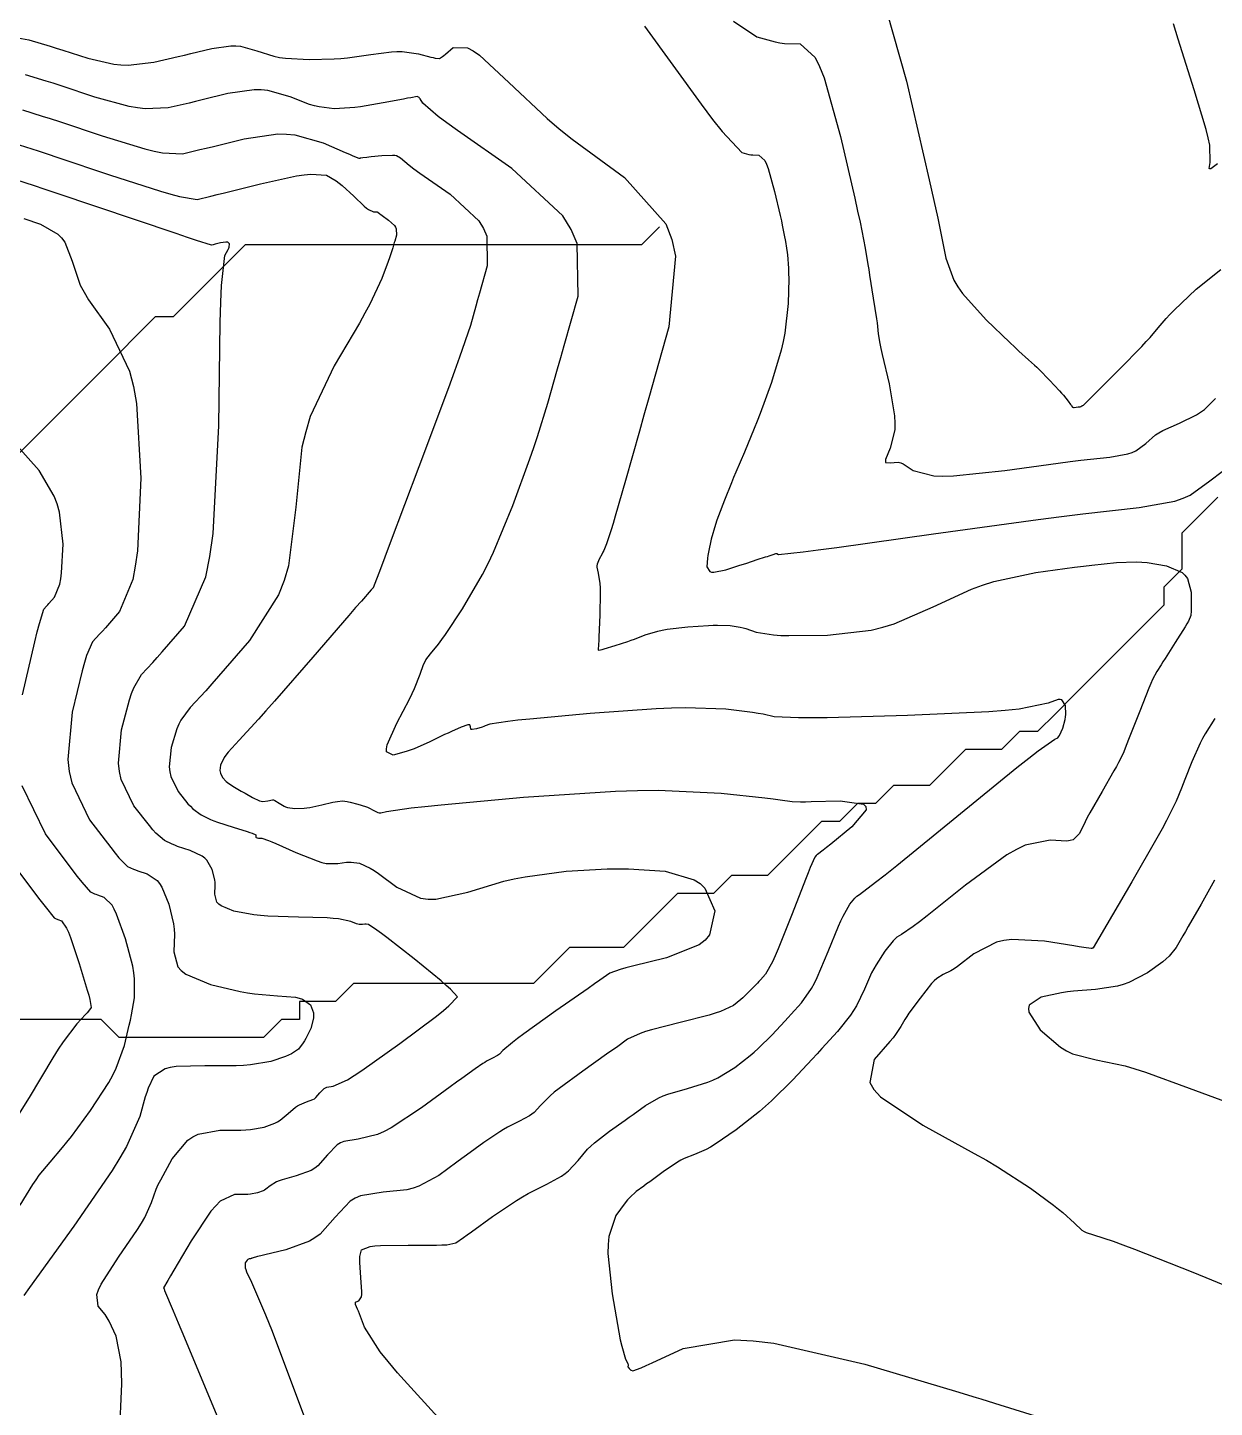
# Model space of a CAD drawing. Header units: metres. Extents: x 837475 to 838479, y 1189012 to 1191015.
# Drawn here: x 837900.9 to 837966.8, y 1190374.5 to 1190451.1 of the extents above; entities that cross this region are included whole.
import ezdxf

# ---------------------------------------------------------------- set-up
doc = ezdxf.new("R2010")
doc.units = ezdxf.units.M
doc.header["$LTSCALE"] = 0.3
for name, color, linetype in [('COTAS 10', 1, 'Continuous'), ('COTAS INT', 252, 'Continuous'), ('DRENAJE', 5, 'Continuous')]:
    doc.layers.add(name, color=color, linetype=linetype)

msp = doc.modelspace()

# ---------------------------------------------------------------- linework, layer by layer
at = {"layer": 'COTAS 10'}
for points, elevation in [([(837899.947, 1190450.577), (837900.957, 1190450.376), (837902.134, 1190450.036), (837902.484, 1190449.929), (837902.843, 1190449.816), (837904.228, 1190449.362), (837905.673, 1190449.03), (837906.07, 1190448.994), (837906.467, 1190448.983), (837907.891, 1190449.142), (837909.248, 1190449.453), (837909.602, 1190449.536), (837909.947, 1190449.618), (837911.115, 1190449.903), (837912.17, 1190450.052), (837912.444, 1190450.048), (837912.711, 1190450.025), (837913.607, 1190449.775), (837914.566, 1190449.47), (837914.873, 1190449.412), (837915.197, 1190449.364), (837916.515, 1190449.284), (837917.912, 1190449.325), (837918.286, 1190449.353), (837918.654, 1190449.388), (837919.936, 1190449.577), (837921.099, 1190449.723), (837921.393, 1190449.733), (837921.674, 1190449.728), (837922.586, 1190449.599), (837923.269, 1190449.428), (837923.406, 1190449.397), (837923.521, 1190449.374), (837923.747, 1190449.352), (837923.914, 1190449.461), (837923.991, 1190449.521), (837924.082, 1190449.595), (837924.52, 1190449.967), (837925.312, 1190449.947), (837925.625, 1190449.773), (837925.979, 1190449.526), (837927.597, 1190448.024), (837929.729, 1190446.012), (837930.407, 1190445.442), (837931.122, 1190444.868), (837934.022, 1190442.749), (837936.315, 1190440.169), (837936.648, 1190439.304), (837936.85, 1190438.373), (837936.487, 1190434.467), (837935.377, 1190430.522), (837935.107, 1190429.566), (837934.854, 1190428.67), (837934.078, 1190425.928), (837933.51, 1190423.957), (837933.388, 1190423.546), (837933.283, 1190423.194), (837933.031, 1190422.413), (837932.876, 1190422.041), (837932.831, 1190421.947), (837932.785, 1190421.857), (837932.615, 1190421.567), (837932.501, 1190421.286), (837932.49, 1190421.202), (837932.489, 1190421.116), (837932.562, 1190420.783), (837932.658, 1190420.214), (837932.671, 1190419.978), (837932.678, 1190419.709), (837932.656, 1190418.454), (837932.606, 1190417.261), (837932.595, 1190417.03), (837932.586, 1190416.843), (837932.565, 1190416.525), (837932.701, 1190416.541), (837932.792, 1190416.564), (837932.905, 1190416.595), (837933.504, 1190416.773), (837934.215, 1190417.005), (837934.399, 1190417.07), (837934.577, 1190417.134), (837935.175, 1190417.369), (837935.879, 1190417.58), (837936.124, 1190417.63), (837936.391, 1190417.677), (837937.537, 1190417.815), (837938.682, 1190417.895), (837938.948, 1190417.906), (837939.191, 1190417.911), (837939.888, 1190417.885), (837940.447, 1190417.794), (837940.604, 1190417.757), (837940.761, 1190417.716), (837941.338, 1190417.525), (837942.298, 1190417.363), (837942.698, 1190417.339), (837943.155, 1190417.324), (837945.289, 1190417.346), (837947.716, 1190417.637), (837948.358, 1190417.792), (837948.987, 1190417.978), (837951.151, 1190418.919), (837953.291, 1190419.911), (837953.905, 1190420.13), (837954.528, 1190420.324), (837956.857, 1190420.822), (837958.997, 1190421.116), (837959.501, 1190421.18), (837959.966, 1190421.238), (837961.329, 1190421.385), (837962.432, 1190421.418), (837962.735, 1190421.403), (837963.036, 1190421.377), (837964.114, 1190421.197), (837964.975, 1190420.821), (837965.14, 1190420.672), (837965.273, 1190420.503), (837965.486, 1190419.73), (837965.487, 1190418.984), (837965.486, 1190418.831), (837965.484, 1190418.703), (837965.473, 1190418.434), (837965.33, 1190418.136), (837965.246, 1190417.988), (837965.141, 1190417.811), (837964.602, 1190416.938), (837964.039, 1190416.05), (837963.919, 1190415.864), (837963.816, 1190415.704), (837963.573, 1190415.342), (837963.343, 1190414.886), (837963.247, 1190414.667), (837963.137, 1190414.407), (837962.625, 1190413.133), (837962.117, 1190411.838), (837962.009, 1190411.566), (837961.916, 1190411.33), (837961.7, 1190410.789), (837961.447, 1190410.283), (837961.331, 1190410.07), (837961.194, 1190409.825), (837960.534, 1190408.677), (837959.862, 1190407.494), (837959.718, 1190407.228), (837959.592, 1190406.988), (837959.291, 1190406.344), (837958.93, 1190405.999), (837958.766, 1190405.949), (837958.575, 1190405.918), (837957.656, 1190405.968), (837956.266, 1190405.695), (837955.778, 1190405.461), (837955.245, 1190405.157), (837952.947, 1190403.484), (837950.827, 1190401.772), (837950.405, 1190401.444), (837950.056, 1190401.178), (837949.394, 1190400.743), (837949.138, 1190400.586), (837949.044, 1190400.496), (837948.94, 1190400.386), (837948.482, 1190399.817), (837947.991, 1190399.068), (837947.866, 1190398.844), (837947.746, 1190398.612), (837947.352, 1190397.714), (837946.901, 1190396.778), (837946.745, 1190396.522), (837946.576, 1190396.268), (837945.854, 1190395.365), (837944.98, 1190394.41), (837944.715, 1190394.123), (837944.441, 1190393.827), (837943.367, 1190392.679), (837942.193, 1190391.518), (837941.855, 1190391.213), (837941.511, 1190390.916), (837940.223, 1190389.907), (837939.062, 1190389.111), (837938.798, 1190388.95), (837938.559, 1190388.814), (837937.906, 1190388.535), (837937.343, 1190388.319), (837937.161, 1190388.223), (837936.968, 1190388.112), (837936.179, 1190387.578), (837935.425, 1190387.024), (837935.254, 1190386.899), (837935.1, 1190386.787), (837934.679, 1190386.486), (837934.313, 1190386.147), (837934.193, 1190386.011), (837934.065, 1190385.857), (837933.535, 1190385.148), (837933.149, 1190383.978), (837933.112, 1190383.533), (837933.106, 1190383.036), (837933.335, 1190380.804), (837933.708, 1190378.683), (837933.793, 1190378.256), (837933.869, 1190377.898), (837934.077, 1190377.184), (837934.193, 1190376.969), (837934.212, 1190376.925), (837934.225, 1190376.888), (837934.224, 1190376.814), (837934.209, 1190376.773), (837934.213, 1190376.758), (837934.221, 1190376.741), (837934.279, 1190376.665), (837934.36, 1190376.591), (837934.382, 1190376.575), (837934.403, 1190376.561), (837934.48, 1190376.525), (837934.957, 1190376.704), (837935.231, 1190376.824), (837935.566, 1190376.975), (837937.288, 1190377.778), (837940.125, 1190378.252), (837941.163, 1190378.197), (837942.31, 1190378.061), (837947.364, 1190376.893), (837952.406, 1190375.397), (837953.545, 1190375.054), (837953.798, 1190374.978), (837954.574, 1190374.742), (837957.364, 1190373.87)], 1690), ([(837900.679, 1190440.466), (837901.612, 1190440.152), (837902.575, 1190439.602), (837902.778, 1190439.392), (837902.954, 1190439.157), (837903.359, 1190438.098), (837903.814, 1190436.776), (837904.021, 1190436.375), (837904.263, 1190435.958), (837905.431, 1190434.327), (837906.549, 1190432.006), (837906.76, 1190431.155), (837906.929, 1190430.213), (837907.181, 1190426.059), (837906.983, 1190422.038), (837906.867, 1190421.18), (837906.725, 1190420.434), (837905.991, 1190418.662), (837905.211, 1190417.766), (837905.04, 1190417.572), (837904.888, 1190417.402), (837904.499, 1190416.98), (837904.165, 1190416.217), (837904.047, 1190415.831), (837903.917, 1190415.369), (837903.359, 1190413.07), (837903.125, 1190410.456), (837903.2, 1190409.795), (837903.336, 1190409.162), (837904.334, 1190407.104), (837905.505, 1190405.565), (837905.75, 1190405.258), (837905.962, 1190405.004), (837906.442, 1190404.52), (837906.766, 1190404.367), (837906.879, 1190404.322), (837907.002, 1190404.277), (837907.53, 1190404.102), (837908.076, 1190403.734), (837908.211, 1190403.567), (837908.338, 1190403.371), (837908.738, 1190402.427), (837908.993, 1190401.336), (837909.029, 1190401.047), (837909.05, 1190400.763), (837909.001, 1190399.788), (837909.225, 1190398.939), (837909.418, 1190398.736), (837909.669, 1190398.546), (837911.046, 1190397.973), (837912.681, 1190397.582), (837913.093, 1190397.506), (837913.487, 1190397.446), (837914.765, 1190397.345), (837915.753, 1190397.262), (837915.965, 1190397.212), (837916.15, 1190397.151), (837916.595, 1190396.831), (837916.76, 1190396.39), (837916.769, 1190396.252), (837916.762, 1190396.107), (837916.604, 1190395.528), (837916.341, 1190394.973), (837916.268, 1190394.843), (837916.195, 1190394.725), (837915.931, 1190394.384), (837915.533, 1190394.114), (837915.376, 1190394.04), (837915.199, 1190393.966), (837914.388, 1190393.7), (837913.254, 1190393.502), (837912.872, 1190393.47), (837912.462, 1190393.448), (837910.736, 1190393.454), (837909.135, 1190393.409), (837908.802, 1190393.355), (837908.518, 1190393.283), (837907.894, 1190392.874), (837907.586, 1190392.212), (837907.502, 1190391.981), (837907.418, 1190391.729), (837907.119, 1190390.646), (837906.377, 1190388.97), (837906.014, 1190388.345), (837905.582, 1190387.65), (837903.453, 1190384.556), (837901.387, 1190381.697), (837900.995, 1190381.149), (837900.68, 1190380.708)], 1680)]:
    msp.add_lwpolyline(points, dxfattribs=dict(at, elevation=elevation))
at = {"layer": 'COTAS INT'}
for points, elevation in [([(837948.205, 1190453.318), (837949.684, 1190448.083), (837950.942, 1190442.608), (837951.197, 1190441.464), (837951.413, 1190440.482), (837951.857, 1190438.277), (837952.311, 1190437.051), (837952.533, 1190436.686), (837952.797, 1190436.309), (837954.097, 1190434.854), (837955.415, 1190433.584), (837955.689, 1190433.323), (837955.925, 1190433.103), (837956.448, 1190432.635), (837956.791, 1190432.334), (837956.913, 1190432.218), (837957.045, 1190432.088), (837957.62, 1190431.502), (837958.173, 1190430.911), (837958.293, 1190430.778), (837958.397, 1190430.659), (837958.651, 1190430.34), (837958.785, 1190430.148), (837958.813, 1190430.109), (837958.838, 1190430.076), (837958.894, 1190430.01), (837958.945, 1190429.992), (837958.966, 1190429.99), (837958.99, 1190429.99), (837959.102, 1190429.999), (837959.215, 1190430.015), (837959.241, 1190430.018), (837959.264, 1190430.021), (837959.325, 1190430.028), (837959.364, 1190430.035), (837959.373, 1190430.038), (837959.381, 1190430.041), (837959.402, 1190430.057), (837959.423, 1190430.075), (837959.43, 1190430.08), (837959.439, 1190430.085), (837959.474, 1190430.101), (837959.512, 1190430.119), (837959.521, 1190430.125), (837959.53, 1190430.132), (837959.557, 1190430.16), (837959.87, 1190430.478), (837960.058, 1190430.668), (837961.499, 1190432.109), (837962.739, 1190433.371), (837962.992, 1190433.638), (837963.206, 1190433.869), (837963.651, 1190434.406), (837964.088, 1190434.92), (837964.297, 1190435.136), (837964.544, 1190435.384), (837965.755, 1190436.549), (837967.121, 1190437.631)], 1696), ([(837935.135, 1190451.138), (837938.281, 1190446.809), (837938.918, 1190445.971), (837939.452, 1190445.29), (837940.536, 1190444.133), (837940.936, 1190444.027), (837941.04, 1190444.008), (837941.141, 1190443.994), (837941.48, 1190443.981), (837941.81, 1190443.684), (837941.905, 1190443.49), (837942.001, 1190443.248), (837942.361, 1190441.971), (837942.669, 1190440.63), (837942.732, 1190440.348), (837942.785, 1190440.103), (837942.897, 1190439.542), (837942.954, 1190439.186), (837942.973, 1190439.071), (837942.992, 1190438.95), (837943.073, 1190438.454), (837943.132, 1190437.709), (837943.138, 1190437.431), (837943.139, 1190437.121), (837943.108, 1190435.745), (837942.929, 1190434.113), (837942.837, 1190433.642), (837942.728, 1190433.164), (837942.183, 1190431.371), (837941.55, 1190429.657), (837941.385, 1190429.229), (837941.225, 1190428.82), (837940.687, 1190427.512), (837940.207, 1190426.387), (837940.084, 1190426.094), (837939.965, 1190425.809), (837939.571, 1190424.849), (837939.237, 1190423.963), (837939.156, 1190423.725), (837939.079, 1190423.49), (837938.844, 1190422.669), (837938.681, 1190421.948), (837938.651, 1190421.776), (837938.626, 1190421.617), (837938.591, 1190421.143), (837938.758, 1190420.878), (837938.862, 1190420.851), (837938.99, 1190420.843), (837939.658, 1190420.983), (837940.43, 1190421.232), (837940.623, 1190421.294), (837940.808, 1190421.353), (837941.399, 1190421.541), (837941.858, 1190421.689), (837941.96, 1190421.722), (837942.049, 1190421.752), (837942.28, 1190421.835), (837942.42, 1190421.873), (837942.454, 1190421.875), (837942.484, 1190421.873), (837942.575, 1190421.835), (837943.94, 1190421.971), (837944.774, 1190422.079), (837945.806, 1190422.217), (837951.182, 1190422.967), (837956.989, 1190423.771), (837958.293, 1190423.942), (837959.465, 1190424.091), (837962.599, 1190424.442), (837964.584, 1190424.795), (837965.032, 1190424.944), (837965.436, 1190425.116), (837966.526, 1190425.923), (837967.197, 1190426.429)], 1692), ([(837940.077, 1190451.422), (837941.367, 1190450.541), (837942.387, 1190450.27), (837942.652, 1190450.222), (837942.909, 1190450.186), (837943.774, 1190450.153), (837944.615, 1190449.394), (837944.857, 1190448.9), (837945.103, 1190448.283), (837946.023, 1190445.027), (837946.807, 1190441.607), (837946.968, 1190440.886), (837947.104, 1190440.264), (837947.389, 1190438.831), (837947.534, 1190437.924), (837947.581, 1190437.632), (837947.631, 1190437.322), (837947.837, 1190436.056), (837948.016, 1190434.911), (837948.05, 1190434.677), (837948.077, 1190434.479), (837948.115, 1190434.065), (837948.203, 1190433.53), (837948.26, 1190433.257), (837948.332, 1190432.928), (837948.713, 1190431.289), (837949.011, 1190429.527), (837949.032, 1190429.122), (837949.026, 1190428.753), (837948.778, 1190427.718), (837948.52, 1190427.106), (837948.507, 1190427.003), (837948.519, 1190426.93), (837948.773, 1190426.906), (837949.224, 1190426.943), (837949.36, 1190426.908), (837949.502, 1190426.853), (837950.054, 1190426.492), (837951.191, 1190426.192), (837951.7, 1190426.177), (837952.294, 1190426.19), (837955.142, 1190426.483), (837958.102, 1190426.893), (837958.767, 1190426.98), (837959.364, 1190427.056), (837960.962, 1190427.235), (837961.974, 1190427.415), (837962.203, 1190427.491), (837962.408, 1190427.579), (837962.964, 1190427.99), (837963.499, 1190428.459), (837963.692, 1190428.583), (837963.905, 1190428.704), (837964.833, 1190429.119), (837965.782, 1190429.571), (837966.008, 1190429.715), (837966.218, 1190429.868), (837966.84, 1190430.486)], 1694), ([(837966.945, 1190443.512), (837966.569, 1190443.229), (837966.514, 1190443.221), (837966.479, 1190443.245), (837966.532, 1190443.586), (837966.513, 1190444.533), (837966.434, 1190444.938), (837966.323, 1190445.405), (837965.654, 1190447.606), (837964.757, 1190450.417), (837964.502, 1190451.269)], 1698), ([(837924.031, 1190373.555), (837921.428, 1190376.421), (837920.904, 1190377.044), (837920.464, 1190377.593), (837919.584, 1190378.957), (837919.311, 1190379.686), (837919.253, 1190379.834), (837919.204, 1190379.959), (837919.092, 1190380.217), (837919.083, 1190380.311), (837919.099, 1190380.333), (837919.123, 1190380.353), (837919.277, 1190380.411), (837919.419, 1190380.639), (837919.436, 1190380.767), (837919.444, 1190380.922), (837919.39, 1190381.718), (837919.324, 1190382.548), (837919.324, 1190382.726), (837919.331, 1190382.881), (837919.423, 1190383.254), (837919.908, 1190383.429), (837920.164, 1190383.46), (837920.472, 1190383.483), (837922.023, 1190383.503), (837923.581, 1190383.504), (837923.893, 1190383.515), (837924.154, 1190383.531), (837924.664, 1190383.628), (837925.083, 1190383.93), (837925.286, 1190384.075), (837925.526, 1190384.247), (837926.705, 1190385.09), (837928.031, 1190385.986), (837928.364, 1190386.192), (837928.682, 1190386.378), (837929.706, 1190386.898), (837930.536, 1190387.34), (837930.732, 1190387.478), (837930.913, 1190387.622), (837931.445, 1190388.197), (837931.978, 1190388.823), (837932.16, 1190388.999), (837932.357, 1190389.176), (837933.193, 1190389.824), (837934.066, 1190390.441), (837934.287, 1190390.599), (837934.499, 1190390.752), (837935.189, 1190391.254), (837935.929, 1190391.682), (837936.173, 1190391.787), (837936.433, 1190391.887), (837937.514, 1190392.199), (837938.642, 1190392.544), (837938.932, 1190392.664), (837939.213, 1190392.795), (837940.147, 1190393.357), (837940.994, 1190394.022), (837941.221, 1190394.217), (837941.443, 1190394.418), (837942.216, 1190395.182), (837942.923, 1190395.938), (837943.103, 1190396.132), (837943.278, 1190396.321), (837943.853, 1190396.949), (837944.404, 1190397.744), (837944.564, 1190398.037), (837944.727, 1190398.361), (837945.338, 1190399.797), (837945.905, 1190401.199), (837946.04, 1190401.502), (837946.165, 1190401.768), (837946.535, 1190402.42), (837946.804, 1190402.754), (837946.865, 1190402.819), (837946.92, 1190402.872), (837947.071, 1190402.964), (837947.968, 1190403.637), (837948.494, 1190404.055), (837949.14, 1190404.575), (837952.473, 1190407.292), (837955.814, 1190410.002), (837956.464, 1190410.517), (837956.994, 1190410.93), (837957.919, 1190411.571), (837958.076, 1190411.651), (837958.122, 1190411.709), (837958.17, 1190411.783), (837958.355, 1190412.182), (837958.495, 1190412.68), (837958.515, 1190412.817), (837958.526, 1190412.953), (837958.499, 1190413.44), (837958.304, 1190413.756), (837958.209, 1190413.784), (837958.096, 1190413.787), (837957.543, 1190413.584), (837955.939, 1190413.252), (837955.164, 1190413.174), (837954.245, 1190413.101), (837949.732, 1190412.886), (837945.282, 1190412.769), (837944.404, 1190412.758), (837943.679, 1190412.756), (837942.337, 1190412.826), (837941.715, 1190412.969), (837941.445, 1190413.012), (837941.131, 1190413.057), (837939.643, 1190413.237), (837937.415, 1190413.318), (837936.635, 1190413.303), (837935.784, 1190413.27), (837932.124, 1190413.013), (837928.762, 1190412.699), (837928.1, 1190412.63), (837927.553, 1190412.569), (837926.549, 1190412.414), (837926.287, 1190412.312), (837926.209, 1190412.283), (837926.128, 1190412.255), (837925.816, 1190412.153), (837925.565, 1190412.109), (837925.522, 1190412.116), (837925.491, 1190412.133), (837925.476, 1190412.263), (837925.435, 1190412.376), (837925.387, 1190412.38), (837925.323, 1190412.373), (837924.963, 1190412.252), (837924.413, 1190412.007), (837924.23, 1190411.922), (837924.033, 1190411.83), (837923.213, 1190411.434), (837922.352, 1190411.049), (837922.129, 1190410.964), (837921.913, 1190410.887), (837921.191, 1190410.69), (837920.808, 1190410.877), (837920.807, 1190411.044), (837920.85, 1190411.261), (837921.385, 1190412.46), (837922.088, 1190413.805), (837922.237, 1190414.115), (837922.368, 1190414.397), (837922.675, 1190415.187), (837922.875, 1190415.732), (837922.937, 1190415.859), (837923.002, 1190415.975), (837923.26, 1190416.31), (837923.702, 1190416.855), (837923.882, 1190417.105), (837924.088, 1190417.396), (837925.041, 1190418.805), (837926.147, 1190420.713), (837926.45, 1190421.319), (837926.75, 1190421.959), (837927.823, 1190424.552), (837928.768, 1190427.135), (837928.988, 1190427.768), (837929.191, 1190428.366), (837929.772, 1190430.232), (837930.312, 1190432.135), (837930.487, 1190432.757), (837930.674, 1190433.42), (837931.445, 1190436.159), (837931.397, 1190439.076), (837931.068, 1190439.851), (837930.602, 1190440.613), (837927.779, 1190443.246), (837924.759, 1190445.347), (837924.17, 1190445.774), (837923.686, 1190446.133), (837922.831, 1190446.867), (837922.686, 1190447.102), (837922.651, 1190447.147), (837922.617, 1190447.182), (837922.515, 1190447.232), (837922.172, 1190447.174), (837921.987, 1190447.14), (837921.763, 1190447.099), (837920.627, 1190446.885), (837919.363, 1190446.674), (837919.057, 1190446.634), (837918.771, 1190446.602), (837917.899, 1190446.553), (837917.071, 1190446.658), (837916.812, 1190446.723), (837916.541, 1190446.804), (837915.456, 1190447.224), (837914.218, 1190447.568), (837913.851, 1190447.601), (837913.472, 1190447.607), (837912.013, 1190447.401), (837910.573, 1190447.045), (837910.207, 1190446.957), (837909.853, 1190446.872), (837908.693, 1190446.604), (837907.418, 1190446.55), (837906.993, 1190446.602), (837906.536, 1190446.681), (837904.628, 1190447.208), (837902.752, 1190447.831), (837902.317, 1190447.97), (837901.917, 1190448.096), (837900.778, 1190448.435)], 1688), ([(837900.599, 1190446.493), (837901.701, 1190446.157), (837902.15, 1190446.012), (837902.661, 1190445.845), (837905.028, 1190445.054), (837907.4, 1190444.333), (837907.915, 1190444.209), (837908.369, 1190444.118), (837909.494, 1190444.065), (837910.459, 1190444.292), (837910.811, 1190444.377), (837911.2, 1190444.473), (837912.912, 1190444.898), (837914.773, 1190445.161), (837915.257, 1190445.154), (837915.726, 1190445.112), (837917.306, 1190444.673), (837918.515, 1190444.137), (837918.751, 1190444.035), (837918.944, 1190443.953), (837919.282, 1190443.822), (837919.351, 1190443.826), (837919.373, 1190443.828), (837919.397, 1190443.832), (837919.496, 1190443.848), (837919.724, 1190443.878), (837919.83, 1190443.89), (837919.954, 1190443.903), (837920.553, 1190443.963), (837921.148, 1190443.987), (837921.269, 1190443.978), (837921.372, 1190443.961), (837921.584, 1190443.842), (837922.062, 1190443.431), (837922.333, 1190443.23), (837922.663, 1190442.992), (837924.352, 1190441.816), (837925.932, 1190440.343), (837926.192, 1190439.917), (837926.376, 1190439.483), (837926.403, 1190437.851), (837925.972, 1190436.319), (837925.867, 1190435.948), (837925.769, 1190435.6), (837925.467, 1190434.535), (837924.872, 1190432.776), (837924.588, 1190431.99), (837924.254, 1190431.075), (837922.616, 1190426.691), (837921.025, 1190422.481), (837920.72, 1190421.675), (837920.474, 1190421.026), (837920.074, 1190419.982), (837920.047, 1190419.948), (837920.035, 1190419.936), (837920.022, 1190419.922), (837919.959, 1190419.859), (837919.417, 1190419.243), (837919.101, 1190418.88), (837918.714, 1190418.434), (837916.717, 1190416.127), (837914.592, 1190413.686), (837914.122, 1190413.156), (837913.705, 1190412.688), (837912.63, 1190411.523), (837912.023, 1190410.853), (837911.901, 1190410.697), (837911.799, 1190410.554), (837911.596, 1190410.145), (837911.568, 1190409.841), (837911.577, 1190409.764), (837911.593, 1190409.69), (837911.709, 1190409.451), (837911.91, 1190409.236), (837911.979, 1190409.177), (837912.054, 1190409.119), (837912.375, 1190408.914), (837912.747, 1190408.702), (837912.855, 1190408.641), (837912.964, 1190408.578), (837913.376, 1190408.338), (837913.767, 1190408.16), (837913.862, 1190408.136), (837913.952, 1190408.123), (837914.234, 1190408.166), (837914.477, 1190408.215), (837914.544, 1190408.205), (837914.61, 1190408.186), (837914.846, 1190408.033), (837915.123, 1190407.854), (837915.215, 1190407.818), (837915.313, 1190407.787), (837915.726, 1190407.727), (837916.233, 1190407.744), (837916.391, 1190407.764), (837916.557, 1190407.79), (837917.222, 1190407.934), (837917.834, 1190408.081), (837917.967, 1190408.107), (837918.084, 1190408.128), (837918.375, 1190408.153), (837918.62, 1190408.119), (837918.707, 1190408.102), (837918.804, 1190408.081), (837919.225, 1190407.982), (837919.65, 1190407.852), (837919.75, 1190407.813), (837919.841, 1190407.773), (837920.103, 1190407.615), (837920.34, 1190407.506), (837920.414, 1190407.497), (837920.493, 1190407.495), (837920.812, 1190407.565), (837922.189, 1190407.764), (837922.935, 1190407.845), (837923.839, 1190407.937), (837928.421, 1190408.363), (837933.52, 1190408.701), (837934.749, 1190408.738), (837935.9, 1190408.75), (837939.397, 1190408.588), (837941.816, 1190408.321), (837942.286, 1190408.267), (837942.67, 1190408.221), (837943.336, 1190408.127), (837943.804, 1190408.108), (837944.064, 1190408.11), (837944.38, 1190408.115), (837945.989, 1190408.16), (837947.293, 1190407.977), (837947.416, 1190407.84), (837947.436, 1190407.664), (837946.651, 1190406.716), (837945.473, 1190405.755), (837945.245, 1190405.571), (837945.06, 1190405.423), (837944.747, 1190405.186), (837944.702, 1190405.158), (837944.686, 1190405.143), (837944.668, 1190405.123), (837944.588, 1190405.024), (837944.338, 1190404.467), (837944.213, 1190404.159), (837944.064, 1190403.785), (837943.324, 1190401.881), (837942.552, 1190399.945), (837942.383, 1190399.551), (837942.233, 1190399.219), (837941.851, 1190398.534), (837941.575, 1190398.232), (837941.491, 1190398.142), (837941.404, 1190398.048), (837941.065, 1190397.685), (837940.693, 1190397.318), (837940.586, 1190397.221), (837940.478, 1190397.127), (837940.07, 1190396.808), (837939.363, 1190396.478), (837939.066, 1190396.378), (837938.724, 1190396.273), (837937.122, 1190395.863), (837935.524, 1190395.454), (837935.184, 1190395.351), (837934.89, 1190395.252), (837934.199, 1190394.93), (837933.574, 1190394.479), (837933.321, 1190394.3), (837933.033, 1190394.096), (837931.706, 1190393.162), (837930.401, 1190392.205), (837930.127, 1190391.987), (837929.891, 1190391.79), (837929.355, 1190391.247), (837929.004, 1190390.867), (837928.884, 1190390.771), (837928.754, 1190390.68), (837928.205, 1190390.388), (837927.527, 1190390.044), (837927.317, 1190389.92), (837927.097, 1190389.785), (837926.219, 1190389.192), (837925.261, 1190388.503), (837924.991, 1190388.307), (837924.717, 1190388.109), (837923.71, 1190387.374), (837922.616, 1190386.775), (837922.287, 1190386.662), (837921.948, 1190386.573), (837920.63, 1190386.444), (837919.377, 1190386.246), (837919.078, 1190386.113), (837918.8, 1190385.947), (837917.969, 1190385.067), (837917.126, 1190384.117), (837916.841, 1190383.907), (837916.532, 1190383.72), (837915.23, 1190383.238), (837914.06, 1190382.968), (837913.835, 1190382.915), (837913.654, 1190382.871), (837913.355, 1190382.791), (837913.335, 1190382.774), (837913.328, 1190382.77), (837913.321, 1190382.767), (837913.295, 1190382.757), (837913.26, 1190382.75), (837913.248, 1190382.749), (837913.183, 1190382.749), (837913.115, 1190382.716), (837913.093, 1190382.695), (837913.07, 1190382.668), (837912.974, 1190382.526), (837912.965, 1190382.255), (837912.995, 1190382.146), (837913.04, 1190382.022), (837913.324, 1190381.454), (837914.102, 1190379.636), (837914.46, 1190378.725), (837914.879, 1190377.635), (837916.903, 1190372.227)], 1686), ([(837900.42, 1190444.552), (837901.484, 1190444.218), (837901.983, 1190444.054), (837902.57, 1190443.86), (837905.428, 1190442.9), (837908.264, 1190441.984), (837908.838, 1190441.816), (837909.32, 1190441.686), (837910.296, 1190441.527), (837911.065, 1190441.712), (837911.416, 1190441.798), (837911.827, 1190441.9), (837913.811, 1190442.395), (837915.818, 1190442.83), (837916.244, 1190442.894), (837916.614, 1190442.933), (837917.481, 1190442.87), (837918.017, 1190442.555), (837918.178, 1190442.435), (837918.345, 1190442.301), (837918.991, 1190441.701), (837919.575, 1190441.148), (837919.701, 1190441.044), (837919.813, 1190440.961), (837920.088, 1190440.84), (837920.233, 1190440.847), (837920.262, 1190440.845), (837920.287, 1190440.842), (837920.337, 1190440.817), (837920.438, 1190440.729), (837920.496, 1190440.687), (837920.566, 1190440.636), (837920.925, 1190440.386), (837921.261, 1190440.073), (837921.316, 1190439.982), (837921.356, 1190439.89), (837921.361, 1190439.543), (837921.27, 1190439.217), (837921.247, 1190439.139), (837921.226, 1190439.065), (837921.162, 1190438.838), (837921.034, 1190438.46), (837920.973, 1190438.29), (837920.901, 1190438.093), (837920.546, 1190437.144), (837919.881, 1190435.712), (837919.613, 1190435.21), (837919.308, 1190434.662), (837917.904, 1190432.301), (837916.58, 1190429.48), (837916.326, 1190428.641), (837916.121, 1190427.778), (837915.784, 1190424.453), (837915.377, 1190421.196), (837915.128, 1190420.376), (837914.819, 1190419.59), (837913.209, 1190417.049), (837911.489, 1190415.075), (837911.112, 1190414.647), (837910.776, 1190414.271), (837909.92, 1190413.342), (837909.404, 1190412.641), (837909.283, 1190412.409), (837909.172, 1190412.159), (837908.85, 1190411.12), (837908.754, 1190410.046), (837908.785, 1190409.774), (837908.841, 1190409.514), (837909.25, 1190408.669), (837909.793, 1190408.001), (837909.933, 1190407.854), (837910.069, 1190407.722), (837910.52, 1190407.38), (837911.048, 1190407.131), (837911.233, 1190407.058), (837911.433, 1190406.983), (837912.296, 1190406.698), (837913.078, 1190406.451), (837913.228, 1190406.4), (837913.35, 1190406.357), (837913.55, 1190406.266), (837913.559, 1190406.227), (837913.56, 1190406.216), (837913.561, 1190406.206), (837913.559, 1190406.171), (837913.567, 1190406.14), (837913.574, 1190406.133), (837913.583, 1190406.126), (837913.633, 1190406.105), (837913.71, 1190406.091), (837913.736, 1190406.088), (837913.764, 1190406.086), (837913.883, 1190406.082), (837914.254, 1190405.96), (837914.441, 1190405.884), (837914.665, 1190405.789), (837915.778, 1190405.293), (837916.959, 1190404.822), (837917.226, 1190404.744), (837917.467, 1190404.688), (837918.118, 1190404.673), (837918.594, 1190404.756), (837918.725, 1190404.762), (837918.854, 1190404.761), (837919.318, 1190404.694), (837919.915, 1190404.42), (837920.129, 1190404.288), (837920.365, 1190404.132), (837921.391, 1190403.367), (837922.702, 1190402.763), (837923.117, 1190402.708), (837923.554, 1190402.702), (837925.322, 1190403.086), (837927.324, 1190403.693), (837927.909, 1190403.826), (837928.508, 1190403.945), (837930.78, 1190404.251), (837933.059, 1190404.378), (837933.662, 1190404.384), (837934.253, 1190404.378), (837936.284, 1190404.25), (837937.893, 1190403.784), (837938.217, 1190403.565), (837938.49, 1190403.307), (837939.036, 1190402.05), (837938.749, 1190400.73), (837938.497, 1190400.432), (837938.169, 1190400.164), (837936.359, 1190399.441), (837934.477, 1190398.99), (837934.103, 1190398.893), (837933.793, 1190398.809), (837933.208, 1190398.605), (837932.648, 1190398.207), (837932.354, 1190398), (837932, 1190397.751), (837930.22, 1190396.5), (837928.445, 1190395.234), (837928.094, 1190394.976), (837927.804, 1190394.757), (837927.266, 1190394.297), (837927.094, 1190394.111), (837927.035, 1190394.065), (837926.972, 1190394.02), (837926.704, 1190393.877), (837926.373, 1190393.709), (837926.27, 1190393.649), (837926.162, 1190393.583), (837925.734, 1190393.293), (837924.997, 1190392.76), (837924.696, 1190392.54), (837924.352, 1190392.288), (837922.756, 1190391.12), (837921.078, 1190390.018), (837920.682, 1190389.809), (837920.315, 1190389.642), (837919.237, 1190389.384), (837918.44, 1190389.258), (837918.25, 1190389.174), (837918.073, 1190389.068), (837917.544, 1190388.508), (837917.008, 1190387.903), (837916.826, 1190387.77), (837916.63, 1190387.651), (837915.801, 1190387.344), (837915.018, 1190387.132), (837914.85, 1190387.073), (837914.704, 1190387.014), (837914.354, 1190386.799), (837914.119, 1190386.607), (837914.046, 1190386.563), (837913.969, 1190386.522), (837913.659, 1190386.404), (837913.258, 1190386.334), (837913.123, 1190386.323), (837912.978, 1190386.315), (837912.367, 1190386.317), (837911.587, 1190385.939), (837911.335, 1190385.692), (837911.067, 1190385.383), (837909.968, 1190383.751), (837909.003, 1190382.112), (837908.819, 1190381.799), (837908.671, 1190381.547), (837908.439, 1190381.143), (837908.45, 1190381.116), (837908.455, 1190381.102), (837908.462, 1190381.084), (837908.496, 1190380.994), (837908.966, 1190379.862), (837909.248, 1190379.187), (837909.595, 1190378.356), (837911.398, 1190374.051)], 1684), ([(837905.999, 1190372.884), (837906.121, 1190375.819), (837906.11, 1190376.46), (837906.08, 1190377.027), (837905.81, 1190378.457), (837905.415, 1190379.287), (837905.305, 1190379.477), (837905.196, 1190379.649), (837904.801, 1190380.124), (837904.735, 1190380.759), (837904.833, 1190381.033), (837904.981, 1190381.348), (837905.934, 1190382.839), (837906.993, 1190384.379), (837907.208, 1190384.724), (837907.389, 1190385.036), (837907.758, 1190385.869), (837908.026, 1190386.61), (837908.143, 1190386.863), (837908.278, 1190387.136), (837908.921, 1190388.295), (837909.789, 1190389.327), (837910.066, 1190389.519), (837910.359, 1190389.671), (837911.552, 1190389.886), (837912.72, 1190389.882), (837912.998, 1190389.896), (837913.256, 1190389.918), (837914.023, 1190390.052), (837914.616, 1190390.277), (837914.764, 1190390.355), (837914.904, 1190390.441), (837915.353, 1190390.808), (837915.754, 1190391.157), (837915.865, 1190391.232), (837915.975, 1190391.297), (837916.372, 1190391.45), (837916.727, 1190391.582), (837916.811, 1190391.633), (837916.889, 1190391.69), (837917.119, 1190391.949), (837917.345, 1190392.189), (837917.421, 1190392.235), (837917.503, 1190392.271), (837917.845, 1190392.325), (837918.645, 1190392.683), (837919.015, 1190392.912), (837919.45, 1190393.196), (837921.56, 1190394.688), (837923.589, 1190396.215), (837923.974, 1190396.521), (837924.282, 1190396.777), (837924.755, 1190397.28), (837924.368, 1190397.708), (837924.134, 1190397.917), (837923.846, 1190398.164), (837922.346, 1190399.383), (837920.827, 1190400.574), (837920.526, 1190400.804), (837920.277, 1190400.99), (837919.81, 1190401.305), (837919.682, 1190401.323), (837919.645, 1190401.324), (837919.609, 1190401.322), (837919.477, 1190401.299), (837919.296, 1190401.303), (837919.229, 1190401.319), (837919.155, 1190401.341), (837918.826, 1190401.471), (837918.152, 1190401.611), (837917.86, 1190401.639), (837917.523, 1190401.662), (837915.922, 1190401.704), (837914.217, 1190401.762), (837913.814, 1190401.795), (837913.44, 1190401.835), (837912.34, 1190402.039), (837911.626, 1190402.336), (837911.496, 1190402.434), (837911.396, 1190402.54), (837911.28, 1190402.98), (837911.306, 1190403.485), (837911.295, 1190403.631), (837911.276, 1190403.781), (837911.144, 1190404.347), (837910.844, 1190404.864), (837910.719, 1190404.983), (837910.577, 1190405.092), (837909.913, 1190405.4), (837909.218, 1190405.63), (837909.056, 1190405.69), (837908.907, 1190405.749), (837908.481, 1190405.95), (837908.015, 1190406.363), (837907.842, 1190406.556), (837907.649, 1190406.783), (837906.792, 1190407.886), (837906.089, 1190409.338), (837905.993, 1190409.785), (837905.939, 1190410.251), (837906.105, 1190412.095), (837906.545, 1190413.764), (837906.665, 1190414.12), (837906.784, 1190414.429), (837907.209, 1190415.161), (837907.832, 1190415.836), (837908.076, 1190416.11), (837908.35, 1190416.421), (837909.6, 1190417.856), (837910.775, 1190420.582), (837911.002, 1190421.707), (837911.187, 1190422.993), (837911.503, 1190428.973), (837911.579, 1190434.697), (837911.614, 1190435.822), (837911.654, 1190436.746), (837911.846, 1190438.421), (837912.024, 1190438.746), (837912.056, 1190438.819), (837912.079, 1190438.885), (837912.099, 1190439.062), (837912.003, 1190439.149), (837911.954, 1190439.158), (837911.894, 1190439.16), (837911.598, 1190439.113), (837911.302, 1190439.039), (837911.243, 1190439.024), (837911.194, 1190439.012), (837911.098, 1190438.988), (837910.271, 1190439.254), (837909.76, 1190439.423), (837909.128, 1190439.635), (837902.479, 1190441.874), (837901.816, 1190442.096), (837901.267, 1190442.279), (837900.241, 1190442.611)], 1682), ([(837900.614, 1190414.045), (837901.29, 1190416.975), (837901.428, 1190417.543), (837901.545, 1190418.005), (837901.789, 1190418.799), (837901.943, 1190418.967), (837902.004, 1190419.035), (837902.072, 1190419.112), (837902.382, 1190419.468), (837902.674, 1190420.172), (837902.73, 1190420.469), (837902.776, 1190420.81), (837902.855, 1190422.409), (837902.657, 1190424.182), (837902.529, 1190424.632), (837902.369, 1190425.065), (837901.523, 1190426.484), (837900.319, 1190427.86)], 1678), ([(837966.801, 1190412.723), (837966.255, 1190411.872), (837966.115, 1190411.617), (837965.979, 1190411.353), (837965.526, 1190410.331), (837965.136, 1190409.339), (837965.039, 1190409.095), (837964.947, 1190408.864), (837964.655, 1190408.14), (837964.118, 1190407.065), (837963.871, 1190406.614), (837963.582, 1190406.095), (837962.186, 1190403.665), (837960.046, 1190400), (837960.042, 1190399.995), (837960.039, 1190399.992), (837960.03, 1190399.986), (837960.02, 1190399.981), (837960.014, 1190399.979), (837960.002, 1190399.977), (837959.989, 1190399.976), (837959.985, 1190399.975), (837959.981, 1190399.975), (837959.966, 1190399.972), (837959.951, 1190399.968), (837959.943, 1190399.966), (837959.929, 1190399.962), (837959.524, 1190400.023), (837959.274, 1190400.063), (837958.964, 1190400.112), (837957.344, 1190400.373), (837955.519, 1190400.464), (837955.08, 1190400.406), (837954.668, 1190400.313), (837953.421, 1190399.676), (837952.514, 1190398.97), (837952.317, 1190398.832), (837952.144, 1190398.719), (837951.718, 1190398.522), (837951.355, 1190398.3), (837951.222, 1190398.173), (837951.076, 1190398.017), (837950.43, 1190397.214), (837949.818, 1190396.369), (837949.693, 1190396.186), (837949.587, 1190396.025), (837949.365, 1190395.63), (837949.078, 1190395.197), (837948.931, 1190395.013), (837948.755, 1190394.801), (837947.876, 1190393.803), (837947.641, 1190392.525), (837947.871, 1190392.137), (837948.228, 1190391.734), (837950.587, 1190390.154), (837953.445, 1190388.599), (837954.119, 1190388.212), (837954.74, 1190387.843), (837956.56, 1190386.668), (837957.837, 1190385.73), (837958.117, 1190385.51), (837958.366, 1190385.309), (837958.999, 1190384.727), (837959.421, 1190384.344), (837959.536, 1190384.267), (837959.651, 1190384.202), (837960.059, 1190384.076), (837961.15, 1190383.733), (837961.695, 1190383.532), (837962.345, 1190383.285), (837965.571, 1190382.01), (837969.314, 1190380.468)], 1692), ([(837900.476, 1190385.731), (837901.177, 1190386.868), (837901.359, 1190387.137), (837901.537, 1190387.385), (837902.138, 1190388.115), (837902.829, 1190388.919), (837903.063, 1190389.214), (837903.317, 1190389.541), (837904.388, 1190390.982), (837905.404, 1190392.536), (837905.623, 1190392.934), (837905.814, 1190393.318), (837906.277, 1190394.585), (837906.534, 1190395.706), (837906.596, 1190395.997), (837906.652, 1190396.279), (837906.821, 1190397.229), (837906.832, 1190398.276), (837906.789, 1190398.62), (837906.726, 1190398.987), (837906.333, 1190400.508), (837905.833, 1190401.878), (837905.703, 1190402.15), (837905.576, 1190402.376), (837905.147, 1190402.804), (837904.786, 1190402.923), (837904.702, 1190402.955), (837904.625, 1190402.985), (837904.404, 1190403.089), (837903.909, 1190403.645), (837903.659, 1190403.961), (837903.36, 1190404.346), (837901.875, 1190406.322), (837900.584, 1190408.986)], 1678), ([(837899.417, 1190405.539), (837901.216, 1190403.128), (837901.567, 1190402.663), (837901.855, 1190402.287), (837902.365, 1190401.659), (837902.484, 1190401.603), (837902.525, 1190401.587), (837902.57, 1190401.57), (837902.764, 1190401.506), (837903.049, 1190401.1), (837903.152, 1190400.868), (837903.265, 1190400.583), (837903.76, 1190399.124), (837904.203, 1190397.657), (837904.284, 1190397.368), (837904.346, 1190397.131), (837904.42, 1190396.696), (837904.269, 1190396.494), (837904.191, 1190396.402), (837904.096, 1190396.296), (837903.622, 1190395.785), (837902.863, 1190394.788), (837902.589, 1190394.375), (837902.288, 1190393.902), (837900.971, 1190391.702), (837899.607, 1190389.517)], 1676), ([(837966.785, 1190403.759), (837966.037, 1190402.421), (837965.318, 1190401.187), (837965.159, 1190400.913), (837965.017, 1190400.668), (837964.65, 1190400.027), (837964.253, 1190399.536), (837964.092, 1190399.386), (837963.908, 1190399.23), (837963.062, 1190398.613), (837962.018, 1190398.072), (837961.709, 1190397.964), (837961.392, 1190397.874), (837960.178, 1190397.699), (837958.943, 1190397.599), (837958.614, 1190397.556), (837958.289, 1190397.506), (837957.16, 1190397.273), (837956.485, 1190396.824), (837956.448, 1190396.639), (837956.474, 1190396.428), (837957.109, 1190395.444), (837958.225, 1190394.486), (837958.555, 1190394.291), (837958.895, 1190394.125), (837960.2, 1190393.78), (837961.824, 1190393.45), (837962.364, 1190393.295), (837962.945, 1190393.111), (837965.369, 1190392.214), (837967.836, 1190391.303)], 1694)]:
    msp.add_lwpolyline(points, dxfattribs=dict(at, elevation=elevation))
at = {"layer": 'DRENAJE'}
for points in [[(837935.968, 1190440.004, 1689.863), (837934.969, 1190439.004, 1689.361), (837933.969, 1190439.004, 1688.992), (837932.969, 1190439.004, 1688.622), (837931.97, 1190439.004, 1688.248), (837930.97, 1190439.004, 1687.862), (837929.97, 1190439.004, 1687.483), (837928.971, 1190439.004, 1687.096), (837927.971, 1190439.004, 1686.683), (837926.971, 1190439.004, 1686.265), (837925.972, 1190439.004, 1685.857), (837924.972, 1190439.004, 1685.466), (837923.972, 1190439.004, 1685.079), (837922.973, 1190439.004, 1684.697), (837921.973, 1190439.004, 1684.328), (837920.973, 1190439.004, 1684.051), (837919.974, 1190439.004, 1683.931), (837918.974, 1190439.004, 1683.72), (837917.974, 1190439.004, 1683.473), (837916.975, 1190439.004, 1683.225), (837915.975, 1190439.004, 1682.979), (837914.975, 1190439.004, 1682.742), (837913.976, 1190439.004, 1682.509), (837912.976, 1190439.004, 1682.291), (837911.976, 1190438.005, 1682.061), (837910.977, 1190437.005, 1681.954), (837909.977, 1190436.005, 1681.589), (837908.977, 1190435.006, 1681.162), (837907.978, 1190435.006, 1680.856), (837906.978, 1190434.006, 1680.434), (837905.978, 1190433.006, 1679.997), (837904.979, 1190432.007, 1679.635), (837903.979, 1190431.007, 1679.288), (837902.979, 1190430.007, 1678.932), (837901.98, 1190429.008, 1678.557), (837900.98, 1190428.008, 1678.179), (837899.98, 1190427.008, 1677.799)], [(837966.958, 1190425.009, 1692.019), (837965.958, 1190424.01, 1691.722), (837964.959, 1190423.01, 1691.089), (837964.959, 1190422.01, 1690.6), (837964.959, 1190421.011, 1690.204), (837963.959, 1190420.011, 1690.003), (837963.959, 1190419.011, 1690), (837962.959, 1190418.012, 1689.996), (837961.96, 1190417.012, 1689.82), (837960.96, 1190416.012, 1689.327), (837959.96, 1190415.013, 1688.811), (837958.961, 1190414.013, 1688.328), (837957.961, 1190413.013, 1688.053), (837956.961, 1190412.014, 1688.008), (837955.962, 1190412.014, 1688.007), (837954.962, 1190411.014, 1688.004), (837953.962, 1190411.014, 1688.002), (837952.963, 1190411.014, 1688), (837951.963, 1190410.014, 1687.984), (837950.963, 1190409.015, 1687.697), (837949.964, 1190409.015, 1687.304), (837948.964, 1190409.015, 1686.891), (837947.964, 1190408.015, 1686.36), (837946.965, 1190408.015, 1686.118), (837945.965, 1190407.015, 1686.024), (837944.965, 1190407.015, 1686.002), (837943.966, 1190406.016, 1685.998), (837942.966, 1190405.016, 1685.802), (837941.966, 1190404.016, 1685.348), (837940.967, 1190404.016, 1685), (837939.967, 1190404.016, 1684.654), (837938.967, 1190403.017, 1684.203), (837937.968, 1190403.017, 1684.037), (837936.968, 1190403.017, 1684.012), (837935.968, 1190402.017, 1684.01), (837934.969, 1190401.017, 1684.008), (837933.969, 1190400.018, 1684.005), (837932.969, 1190400.018, 1684.003), (837931.97, 1190400.018, 1684.002), (837930.97, 1190400.018, 1684), (837929.97, 1190399.018, 1683.983), (837928.971, 1190398.018, 1683.728), (837927.971, 1190398.018, 1683.364), (837926.971, 1190398.018, 1682.977), (837925.972, 1190398.018, 1682.608), (837924.972, 1190398.018, 1682.302), (837923.972, 1190398.018, 1682.09), (837922.973, 1190398.018, 1682.008), (837921.973, 1190398.018, 1681.891), (837920.973, 1190398.018, 1681.572), (837919.974, 1190398.018, 1681.223), (837918.974, 1190398.018, 1680.938), (837917.974, 1190397.019, 1680.498), (837916.975, 1190397.019, 1680.227), (837915.975, 1190397.019, 1680.083), (837915.975, 1190396.019, 1680.025), (837914.975, 1190396.019, 1680.008), (837913.976, 1190395.019, 1680.005), (837912.976, 1190395.019, 1680.003), (837911.976, 1190395.019, 1680.002), (837910.977, 1190395.019, 1680), (837909.977, 1190395.019, 1679.961), (837908.977, 1190395.019, 1679.693), (837907.978, 1190395.019, 1679.104), (837906.978, 1190395.019, 1678.451), (837905.978, 1190395.019, 1677.713), (837904.979, 1190396.019, 1676.749), (837903.979, 1190396.019, 1676.137), (837902.979, 1190396.019, 1675.59), (837901.98, 1190396.019, 1675.012), (837900.98, 1190396.019, 1674.4), (837899.98, 1190396.019, 1673.831)]]:
    msp.add_polyline3d(points, dxfattribs=at)

doc.saveas('drawing.dxf')
